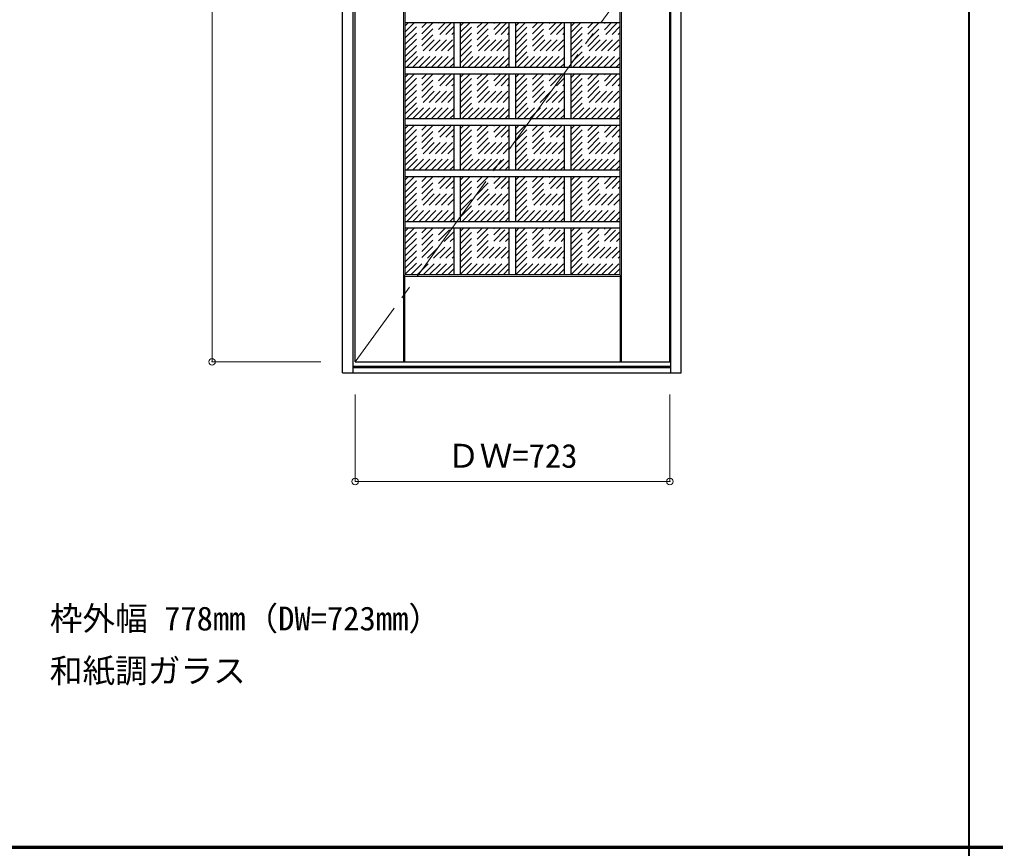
# Model space of a CAD drawing. Units: millimetres, scale not verified. Extents: x -6000 to 5700, y -4307 to 4175.
# Drawn here: x -3208 to -966, y 186 to 2091 of the extents above; entities that cross this region are included whole.
import ezdxf
from ezdxf.enums import TextEntityAlignment as Align

# ---------------------------------------------------------------- set-up
doc = ezdxf.new("R2010")
doc.units = ezdxf.units.MM
doc.header["$LTSCALE"] = 30
doc.header["$PDMODE"] = 32
doc.header["$PDSIZE"] = 15
doc.linetypes.add('CHAIN2', pattern=[12, 9, -1, 1, -1])
doc.linetypes.add('DASHED1', pattern=[1.8, 1.2, -0.6])
for name, color, linetype, lineweight in [('0-2_扉', 3, 'Continuous', 25), ('0-3_仕上げ', 3, 'Continuous', 25), ('0-4_枠', 3, 'Continuous', 25), ('0-7', 7, 'CHAIN2', 18), ('0-B_寸法', 7, 'Continuous', 9), ('0-C_ハッチ', 4, 'DASHED1', 9), ('F-1_枠', 6, 'Continuous', 40)]:
    doc.layers.add(name, color=color, linetype=linetype, lineweight=lineweight)
doc.layers.add('0-A_文字', color=7, linetype='Continuous')
doc.styles.add('ＭＳ ゴシック', font='')
doc.styles.get('ＭＳ ゴシック').set_extended_font_data('MS Gothic')

msp = doc.modelspace()

# ---------------------------------------------------------------- linework, layer by layer
at = {"layer": '0-2_扉'}
for p, q in [((-1713.8, 1304.25), (-1713.8, 3299.25)), ((-2436.8, 1304.25), (-1713.8, 1304.25))]:
    msp.add_line(p, q, dxfattribs=at)
msp.add_lwpolyline([(-2436.8, 1304.25), (-2436.8, 3299.25), (-1713.8, 3299.25)], dxfattribs=at)
at = {"layer": '0-3_仕上げ', "color": 7, "lineweight": 18}
for p, q in [((-1824.8, 1304.25), (-1824.8, 3299.25)), ((-2325.8, 1304.25), (-2325.8, 2250.25)), ((-2321.8, 1504.25), (-2324.3, 1501.75)), ((-1828.8, 1504.25), (-1826.3, 1501.75)), ((-2324.3, 1304.25), (-2324.3, 1501.75)), ((-2322.8, 1500.25), (-1827.8, 1500.25)), ((-1827.8, 1500.25), (-1826.3, 1501.75)), ((-1827.8, 1304.25), (-1827.8, 1500.25)), ((-1826.3, 1304.25), (-1826.3, 1501.75))]:
    msp.add_line(p, q, dxfattribs=at)
at = {"layer": '0-3_仕上げ'}
for p, q in [((-1828.8, 3149.25), (-1828.8, 1504.25)), ((-2321.8, 1504.25), (-2321.8, 2250.25)), ((-1828.8, 2083.25), (-2321.8, 2083.25)), ((-2209.8, 1980.25), (-2209.8, 2083.25)), ((-2194.8, 1980.25), (-2194.8, 2083.25)), ((-2082.8, 1980.25), (-2082.8, 2083.25)), ((-2067.8, 1980.25), (-2067.8, 2083.25)), ((-1955.8, 1980.25), (-1955.8, 2083.25)), ((-1940.8, 1980.25), (-1940.8, 2083.25)), ((-1828.8, 1980.25), (-2321.8, 1980.25)), ((-1828.8, 1965.25), (-2321.8, 1965.25)), ((-2209.8, 1862.25), (-2209.8, 1965.25)), ((-2194.8, 1862.25), (-2194.8, 1965.25)), ((-2082.8, 1862.25), (-2082.8, 1965.25)), ((-2067.8, 1862.25), (-2067.8, 1965.25)), ((-1955.8, 1862.25), (-1955.8, 1965.25)), ((-1940.8, 1862.25), (-1940.8, 1965.25)), ((-1828.8, 1862.25), (-2321.8, 1862.25)), ((-1828.8, 1847.25), (-2321.8, 1847.25)), ((-2209.8, 1744.25), (-2209.8, 1847.25)), ((-2194.8, 1744.25), (-2194.8, 1847.25)), ((-2082.8, 1744.25), (-2082.8, 1847.25)), ((-2067.8, 1744.25), (-2067.8, 1847.25)), ((-1955.8, 1744.25), (-1955.8, 1847.25)), ((-1940.8, 1744.25), (-1940.8, 1847.25)), ((-1828.8, 1744.25), (-2321.8, 1744.25)), ((-1828.8, 1729.25), (-2321.8, 1729.25)), ((-2209.8, 1626.25), (-2209.8, 1729.25)), ((-2194.8, 1626.25), (-2194.8, 1729.25)), ((-2082.8, 1626.25), (-2082.8, 1729.25)), ((-2067.8, 1626.25), (-2067.8, 1729.25)), ((-1955.8, 1626.25), (-1955.8, 1729.25)), ((-1940.8, 1626.25), (-1940.8, 1729.25)), ((-1828.8, 1626.25), (-2321.8, 1626.25)), ((-1828.8, 1611.25), (-2321.8, 1611.25)), ((-2209.8, 1504.25), (-2209.8, 1611.25)), ((-2194.8, 1504.25), (-2194.8, 1611.25)), ((-2082.8, 1504.25), (-2082.8, 1611.25)), ((-2067.8, 1504.25), (-2067.8, 1611.25)), ((-1955.8, 1504.25), (-1955.8, 1611.25)), ((-1940.8, 1504.25), (-1940.8, 1611.25)), ((-1828.8, 1504.25), (-2321.8, 1504.25))]:
    msp.add_line(p, q, dxfattribs=at)
at = {"layer": '0-3_仕上げ', "color": 7, "lineweight": 18}
msp.add_lwpolyline([(-2322.8, 1304.25), (-2322.8, 1500.25), (-2324.3, 1501.75)], dxfattribs=at)
at = {"layer": '0-4_枠'}
for p, q in [((-1687.8, 1279.25), (-1687.8, 3691.25)), ((-1711.8, 1279.25), (-1711.8, 3667.25)), ((-2465.8, 1279.25), (-1687.8, 1279.25)), ((-2441.8, 1294.25), (-1711.8, 1294.25)), ((-2441.8, 1291.25), (-1711.8, 1291.25))]:
    msp.add_line(p, q, dxfattribs=at)
for points in [[(-2465.8, 1279.25), (-2465.8, 3691.25), (-1687.8, 3691.25)], [(-2441.8, 1279.25), (-2441.8, 3667.25), (-1711.8, 3667.25)]]:
    msp.add_lwpolyline(points, dxfattribs=at)
at = {"layer": '0-7'}
msp.add_line((-1713.8, 2301.75), (-2436.8, 1304.25), dxfattribs=at)
at = {"layer": '0-B_寸法', "color": 4}
for p, q in [((-2765.8, 3299.25), (-2765.8, 1304.25)), ((-2765.8, 1304.25), (-2515.8, 1304.25)), ((-2436.8, 1029.25), (-2436.8, 1229.25)), ((-1713.8, 1029.25), (-1713.8, 1229.25)), ((-2436.8, 1029.25), (-1713.8, 1029.25))]:
    msp.add_line(p, q, dxfattribs=at)
at = {"layer": '0-B_寸法'}
for p in [(-2765.8, 1304.25), (-2436.8, 1029.25), (-1713.8, 1029.25)]:
    msp.add_point(p, dxfattribs=at)
at = {"layer": '0-C_ハッチ'}
for p, q in [((-2321.8, 1991.74), (-2230.29, 2083.25)), ((-2321.8, 2005.88), (-2244.43, 2083.25)), ((-2321.8, 2020.02), (-2258.57, 2083.25)), ((-2321.8, 2034.17), (-2272.72, 2083.25)), ((-2321.8, 2048.31), (-2286.86, 2083.25)), ((-2321.8, 2062.45), (-2301, 2083.25)), ((-2321.8, 2076.59), (-2315.14, 2083.25)), ((-2319.15, 1980.25), (-2216.15, 2083.25)), ((-2305.01, 1980.25), (-2209.8, 2075.46)), ((-2194.8, 1991.46), (-2103.01, 2083.25)), ((-2194.8, 2005.6), (-2117.15, 2083.25)), ((-2194.8, 2019.75), (-2131.3, 2083.25)), ((-2194.8, 2033.89), (-2145.44, 2083.25)), ((-2194.8, 2048.03), (-2159.58, 2083.25)), ((-2194.8, 2062.17), (-2173.72, 2083.25)), ((-2194.8, 2076.31), (-2187.86, 2083.25)), ((-2191.87, 1980.25), (-2088.87, 2083.25)), ((-2177.73, 1980.25), (-2082.8, 2075.18)), ((-2067.8, 1991.18), (-1975.73, 2083.25)), ((-2067.8, 2005.32), (-1989.87, 2083.25)), ((-2067.8, 2019.47), (-2004.02, 2083.25)), ((-2067.8, 2033.61), (-2018.16, 2083.25)), ((-2067.8, 2047.75), (-2032.3, 2083.25)), ((-2067.8, 2061.89), (-2046.44, 2083.25)), ((-2067.8, 2076.03), (-2060.58, 2083.25)), ((-2064.59, 1980.25), (-1961.59, 2083.25)), ((-2050.45, 1980.25), (-1955.8, 2074.9)), ((-1940.8, 1990.9), (-1848.45, 2083.25)), ((-1940.8, 2005.04), (-1862.59, 2083.25)), ((-1940.8, 2019.19), (-1876.74, 2083.25)), ((-1940.8, 2033.33), (-1890.88, 2083.25)), ((-1940.8, 2047.47), (-1905.02, 2083.25)), ((-1940.8, 2061.61), (-1919.16, 2083.25)), ((-1940.8, 2075.76), (-1933.31, 2083.25)), ((-1937.31, 1980.25), (-1834.31, 2083.25)), ((-1923.17, 1980.25), (-1828.8, 2074.62)), ((-2290.86, 1980.25), (-2209.8, 2061.31)), ((-2276.72, 1980.25), (-2209.8, 2047.17)), ((-2163.58, 1980.25), (-2082.8, 2061.03)), ((-2149.44, 1980.25), (-2082.8, 2046.89)), ((-2036.31, 1980.25), (-1955.8, 2060.76)), ((-2022.16, 1980.25), (-1955.8, 2046.61)), ((-1909.03, 1980.25), (-1828.8, 2060.48)), ((-1894.88, 1980.25), (-1828.8, 2046.33)), ((-2262.58, 1980.25), (-2209.8, 2033.03)), ((-2248.44, 1980.25), (-2209.8, 2018.89)), ((-2135.3, 1980.25), (-2082.8, 2032.75)), ((-2121.16, 1980.25), (-2082.8, 2018.61)), ((-2008.02, 1980.25), (-1955.8, 2032.47)), ((-1993.88, 1980.25), (-1955.8, 2018.33)), ((-1880.74, 1980.25), (-1828.8, 2032.19)), ((-1866.6, 1980.25), (-1828.8, 2018.05)), ((-2234.3, 1980.25), (-2209.8, 2004.75)), ((-2107.02, 1980.25), (-2082.8, 2004.47)), ((-1979.74, 1980.25), (-1955.8, 2004.19)), ((-1852.46, 1980.25), (-1828.8, 2003.91)), ((-2220.15, 1980.25), (-2209.8, 1990.6)), ((-2092.87, 1980.25), (-2082.8, 1990.32)), ((-1965.59, 1980.25), (-1955.8, 1990.04)), ((-1838.32, 1980.25), (-1828.8, 1989.77)), ((-2321.8, 1873.74), (-2230.29, 1965.25)), ((-2321.8, 1887.88), (-2244.43, 1965.25)), ((-2321.8, 1902.02), (-2258.57, 1965.25)), ((-2321.8, 1916.17), (-2272.72, 1965.25)), ((-2321.8, 1930.31), (-2286.86, 1965.25)), ((-2321.8, 1944.45), (-2301, 1965.25)), ((-2321.8, 1958.59), (-2315.14, 1965.25)), ((-2319.15, 1862.25), (-2216.15, 1965.25)), ((-2305.01, 1862.25), (-2209.8, 1957.46)), ((-2194.8, 1873.46), (-2103.01, 1965.25)), ((-2194.8, 1887.6), (-2117.15, 1965.25)), ((-2194.8, 1901.75), (-2131.3, 1965.25)), ((-2194.8, 1915.89), (-2145.44, 1965.25)), ((-2194.8, 1930.03), (-2159.58, 1965.25)), ((-2194.8, 1944.17), (-2173.72, 1965.25)), ((-2194.8, 1958.31), (-2187.86, 1965.25)), ((-2191.87, 1862.25), (-2088.87, 1965.25)), ((-2177.73, 1862.25), (-2082.8, 1957.18)), ((-2067.8, 1873.18), (-1975.73, 1965.25)), ((-2067.8, 1887.32), (-1989.87, 1965.25)), ((-2067.8, 1901.47), (-2004.02, 1965.25)), ((-2067.8, 1915.61), (-2018.16, 1965.25)), ((-2067.8, 1929.75), (-2032.3, 1965.25)), ((-2067.8, 1943.89), (-2046.44, 1965.25)), ((-2067.8, 1958.03), (-2060.58, 1965.25)), ((-2064.59, 1862.25), (-1961.59, 1965.25)), ((-2050.45, 1862.25), (-1955.8, 1956.9)), ((-1940.8, 1872.9), (-1848.45, 1965.25)), ((-1940.8, 1887.04), (-1862.59, 1965.25)), ((-1940.8, 1901.19), (-1876.74, 1965.25)), ((-1940.8, 1915.33), (-1890.88, 1965.25)), ((-1940.8, 1929.47), (-1905.02, 1965.25)), ((-1940.8, 1943.61), (-1919.16, 1965.25)), ((-1940.8, 1957.76), (-1933.31, 1965.25)), ((-1937.31, 1862.25), (-1834.31, 1965.25)), ((-1923.17, 1862.25), (-1828.8, 1956.62)), ((-2290.86, 1862.25), (-2209.8, 1943.31)), ((-2276.72, 1862.25), (-2209.8, 1929.17)), ((-2163.58, 1862.25), (-2082.8, 1943.03)), ((-2149.44, 1862.25), (-2082.8, 1928.89)), ((-2036.31, 1862.25), (-1955.8, 1942.76)), ((-2022.16, 1862.25), (-1955.8, 1928.61)), ((-1909.03, 1862.25), (-1828.8, 1942.48)), ((-1894.88, 1862.25), (-1828.8, 1928.33)), ((-2262.58, 1862.25), (-2209.8, 1915.03)), ((-2135.3, 1862.25), (-2082.8, 1914.75)), ((-2008.02, 1862.25), (-1955.8, 1914.47)), ((-1880.74, 1862.25), (-1828.8, 1914.19)), ((-2248.44, 1862.25), (-2209.8, 1900.89)), ((-2234.3, 1862.25), (-2209.8, 1886.75)), ((-2121.16, 1862.25), (-2082.8, 1900.61)), ((-2107.02, 1862.25), (-2082.8, 1886.47)), ((-1993.88, 1862.25), (-1955.8, 1900.33)), ((-1979.74, 1862.25), (-1955.8, 1886.19)), ((-1866.6, 1862.25), (-1828.8, 1900.05)), ((-1852.46, 1862.25), (-1828.8, 1885.91)), ((-2220.15, 1862.25), (-2209.8, 1872.6)), ((-2092.87, 1862.25), (-2082.8, 1872.32)), ((-1965.59, 1862.25), (-1955.8, 1872.04)), ((-1838.32, 1862.25), (-1828.8, 1871.77)), ((-2321.8, 1755.74), (-2230.29, 1847.25)), ((-2321.8, 1769.88), (-2244.43, 1847.25)), ((-2321.8, 1784.02), (-2258.57, 1847.25)), ((-2321.8, 1798.17), (-2272.72, 1847.25)), ((-2321.8, 1812.31), (-2286.86, 1847.25)), ((-2321.8, 1826.45), (-2301, 1847.25)), ((-2321.8, 1840.59), (-2315.14, 1847.25)), ((-2319.15, 1744.25), (-2216.15, 1847.25)), ((-2305.01, 1744.25), (-2209.8, 1839.46)), ((-2194.8, 1755.46), (-2103.01, 1847.25)), ((-2194.8, 1769.6), (-2117.15, 1847.25)), ((-2194.8, 1783.75), (-2131.3, 1847.25)), ((-2194.8, 1797.89), (-2145.44, 1847.25)), ((-2194.8, 1812.03), (-2159.58, 1847.25)), ((-2194.8, 1826.17), (-2173.72, 1847.25)), ((-2194.8, 1840.31), (-2187.86, 1847.25)), ((-2191.87, 1744.25), (-2088.87, 1847.25)), ((-2177.73, 1744.25), (-2082.8, 1839.18)), ((-2067.8, 1755.18), (-1975.73, 1847.25)), ((-2067.8, 1769.32), (-1989.87, 1847.25)), ((-2067.8, 1783.47), (-2004.02, 1847.25)), ((-2067.8, 1797.61), (-2018.16, 1847.25)), ((-2067.8, 1811.75), (-2032.3, 1847.25)), ((-2067.8, 1825.89), (-2046.44, 1847.25)), ((-2067.8, 1840.03), (-2060.58, 1847.25)), ((-2064.59, 1744.25), (-1961.59, 1847.25)), ((-2050.45, 1744.25), (-1955.8, 1838.9)), ((-1940.8, 1754.9), (-1848.45, 1847.25)), ((-1940.8, 1769.04), (-1862.59, 1847.25)), ((-1940.8, 1783.19), (-1876.74, 1847.25)), ((-1940.8, 1797.33), (-1890.88, 1847.25)), ((-1940.8, 1811.47), (-1905.02, 1847.25)), ((-1940.8, 1825.61), (-1919.16, 1847.25)), ((-1940.8, 1839.76), (-1933.31, 1847.25)), ((-1937.31, 1744.25), (-1834.31, 1847.25)), ((-2290.86, 1744.25), (-2209.8, 1825.31)), ((-2163.58, 1744.25), (-2082.8, 1825.03)), ((-2036.31, 1744.25), (-1955.8, 1824.76)), ((-1923.17, 1744.25), (-1828.8, 1838.62)), ((-1909.03, 1744.25), (-1828.8, 1824.48)), ((-2276.72, 1744.25), (-2209.8, 1811.17)), ((-2262.58, 1744.25), (-2209.8, 1797.03)), ((-2149.44, 1744.25), (-2082.8, 1810.89)), ((-2135.3, 1744.25), (-2082.8, 1796.75)), ((-2022.16, 1744.25), (-1955.8, 1810.61)), ((-2008.02, 1744.25), (-1955.8, 1796.47)), ((-1894.88, 1744.25), (-1828.8, 1810.33)), ((-1880.74, 1744.25), (-1828.8, 1796.19)), ((-2248.44, 1744.25), (-2209.8, 1782.89)), ((-2121.16, 1744.25), (-2082.8, 1782.61)), ((-1993.88, 1744.25), (-1955.8, 1782.33)), ((-1866.6, 1744.25), (-1828.8, 1782.05)), ((-2234.3, 1744.25), (-2209.8, 1768.75)), ((-2220.15, 1744.25), (-2209.8, 1754.6)), ((-2107.02, 1744.25), (-2082.8, 1768.47)), ((-2092.87, 1744.25), (-2082.8, 1754.32)), ((-1979.74, 1744.25), (-1955.8, 1768.19)), ((-1965.59, 1744.25), (-1955.8, 1754.04)), ((-1852.46, 1744.25), (-1828.8, 1767.91)), ((-1838.32, 1744.25), (-1828.8, 1753.77)), ((-2321.8, 1637.74), (-2230.29, 1729.25)), ((-2321.8, 1651.88), (-2244.43, 1729.25)), ((-2321.8, 1666.02), (-2258.57, 1729.25)), ((-2321.8, 1680.17), (-2272.72, 1729.25)), ((-2321.8, 1694.31), (-2286.86, 1729.25)), ((-2321.8, 1708.45), (-2301, 1729.25)), ((-2321.8, 1722.59), (-2315.14, 1729.25)), ((-2319.15, 1626.25), (-2216.15, 1729.25)), ((-2194.8, 1637.46), (-2103.01, 1729.25)), ((-2194.8, 1651.6), (-2117.15, 1729.25)), ((-2194.8, 1665.75), (-2131.3, 1729.25)), ((-2194.8, 1679.89), (-2145.44, 1729.25)), ((-2194.8, 1694.03), (-2159.58, 1729.25)), ((-2194.8, 1708.17), (-2173.72, 1729.25)), ((-2194.8, 1722.31), (-2187.86, 1729.25)), ((-2191.87, 1626.25), (-2088.87, 1729.25)), ((-2067.8, 1637.18), (-1975.73, 1729.25)), ((-2067.8, 1651.32), (-1989.87, 1729.25)), ((-2067.8, 1665.47), (-2004.02, 1729.25)), ((-2067.8, 1679.61), (-2018.16, 1729.25)), ((-2067.8, 1693.75), (-2032.3, 1729.25)), ((-2067.8, 1707.89), (-2046.44, 1729.25)), ((-2067.8, 1722.03), (-2060.58, 1729.25)), ((-2064.59, 1626.25), (-1961.59, 1729.25)), ((-1940.8, 1636.9), (-1848.45, 1729.25)), ((-1940.8, 1651.04), (-1862.59, 1729.25)), ((-1940.8, 1665.19), (-1876.74, 1729.25)), ((-1940.8, 1679.33), (-1890.88, 1729.25)), ((-1940.8, 1693.47), (-1905.02, 1729.25)), ((-1940.8, 1707.61), (-1919.16, 1729.25)), ((-1940.8, 1721.76), (-1933.31, 1729.25)), ((-1937.31, 1626.25), (-1834.31, 1729.25)), ((-2305.01, 1626.25), (-2209.8, 1721.46)), ((-2290.86, 1626.25), (-2209.8, 1707.31)), ((-2177.73, 1626.25), (-2082.8, 1721.18)), ((-2163.58, 1626.25), (-2082.8, 1707.03)), ((-2050.45, 1626.25), (-1955.8, 1720.9)), ((-2036.31, 1626.25), (-1955.8, 1706.76)), ((-1923.17, 1626.25), (-1828.8, 1720.62)), ((-1909.03, 1626.25), (-1828.8, 1706.48)), ((-2276.72, 1626.25), (-2209.8, 1693.17)), ((-2149.44, 1626.25), (-2082.8, 1692.89)), ((-2022.16, 1626.25), (-1955.8, 1692.61)), ((-1894.88, 1626.25), (-1828.8, 1692.33)), ((-2262.58, 1626.25), (-2209.8, 1679.03)), ((-2248.44, 1626.25), (-2209.8, 1664.89)), ((-2135.3, 1626.25), (-2082.8, 1678.75)), ((-2121.16, 1626.25), (-2082.8, 1664.61)), ((-2008.02, 1626.25), (-1955.8, 1678.47)), ((-1993.88, 1626.25), (-1955.8, 1664.33)), ((-1880.74, 1626.25), (-1828.8, 1678.19)), ((-1866.6, 1626.25), (-1828.8, 1664.05)), ((-2234.3, 1626.25), (-2209.8, 1650.75)), ((-2107.02, 1626.25), (-2082.8, 1650.47)), ((-1979.74, 1626.25), (-1955.8, 1650.19)), ((-1852.46, 1626.25), (-1828.8, 1649.91)), ((-2220.15, 1626.25), (-2209.8, 1636.6)), ((-2092.87, 1626.25), (-2082.8, 1636.32)), ((-1965.59, 1626.25), (-1955.8, 1636.04)), ((-1838.32, 1626.25), (-1828.8, 1635.77)), ((-2321.8, 1505.6), (-2216.15, 1611.25)), ((-2321.8, 1519.74), (-2230.29, 1611.25)), ((-2321.8, 1533.88), (-2244.43, 1611.25)), ((-2321.8, 1548.02), (-2258.57, 1611.25)), ((-2321.8, 1562.17), (-2272.72, 1611.25)), ((-2321.8, 1576.31), (-2286.86, 1611.25)), ((-2321.8, 1590.45), (-2301, 1611.25)), ((-2321.8, 1604.59), (-2315.14, 1611.25)), ((-2309.01, 1504.25), (-2209.8, 1603.46)), ((-2194.8, 1505.32), (-2088.87, 1611.25)), ((-2194.8, 1519.46), (-2103.01, 1611.25)), ((-2194.8, 1533.6), (-2117.15, 1611.25)), ((-2194.8, 1547.75), (-2131.3, 1611.25)), ((-2194.8, 1561.89), (-2145.44, 1611.25)), ((-2194.8, 1576.03), (-2159.58, 1611.25)), ((-2194.8, 1590.17), (-2173.72, 1611.25)), ((-2194.8, 1604.31), (-2187.86, 1611.25)), ((-2181.73, 1504.25), (-2082.8, 1603.18)), ((-2067.8, 1505.04), (-1961.59, 1611.25)), ((-2067.8, 1519.18), (-1975.73, 1611.25)), ((-2067.8, 1533.32), (-1989.87, 1611.25)), ((-2067.8, 1547.47), (-2004.02, 1611.25)), ((-2067.8, 1561.61), (-2018.16, 1611.25)), ((-2067.8, 1575.75), (-2032.3, 1611.25)), ((-2067.8, 1589.89), (-2046.44, 1611.25)), ((-2067.8, 1604.03), (-2060.58, 1611.25)), ((-2054.45, 1504.25), (-1955.8, 1602.9)), ((-1940.8, 1504.76), (-1834.31, 1611.25)), ((-1940.8, 1518.9), (-1848.45, 1611.25)), ((-1940.8, 1533.04), (-1862.59, 1611.25)), ((-1940.8, 1547.19), (-1876.74, 1611.25)), ((-1940.8, 1561.33), (-1890.88, 1611.25)), ((-1940.8, 1575.47), (-1905.02, 1611.25)), ((-1940.8, 1589.61), (-1919.16, 1611.25)), ((-1940.8, 1603.76), (-1933.31, 1611.25)), ((-1927.17, 1504.25), (-1828.8, 1602.62)), ((-2294.86, 1504.25), (-2209.8, 1589.31)), ((-2280.72, 1504.25), (-2209.8, 1575.17)), ((-2167.58, 1504.25), (-2082.8, 1589.03)), ((-2153.44, 1504.25), (-2082.8, 1574.89)), ((-2040.31, 1504.25), (-1955.8, 1588.76)), ((-2026.16, 1504.25), (-1955.8, 1574.61)), ((-1913.03, 1504.25), (-1828.8, 1588.48)), ((-1898.88, 1504.25), (-1828.8, 1574.33)), ((-2266.58, 1504.25), (-2209.8, 1561.03)), ((-2139.3, 1504.25), (-2082.8, 1560.75)), ((-2012.02, 1504.25), (-1955.8, 1560.47)), ((-1884.74, 1504.25), (-1828.8, 1560.19)), ((-2252.44, 1504.25), (-2209.8, 1546.89)), ((-2238.3, 1504.25), (-2209.8, 1532.75)), ((-2125.16, 1504.25), (-2082.8, 1546.61)), ((-2111.02, 1504.25), (-2082.8, 1532.47)), ((-1997.88, 1504.25), (-1955.8, 1546.33)), ((-1983.74, 1504.25), (-1955.8, 1532.19)), ((-1870.6, 1504.25), (-1828.8, 1546.05)), ((-1856.46, 1504.25), (-1828.8, 1531.91)), ((-2224.15, 1504.25), (-2209.8, 1518.6)), ((-2210.01, 1504.25), (-2209.8, 1504.46)), ((-2096.87, 1504.25), (-2082.8, 1518.32)), ((-1969.59, 1504.25), (-1955.8, 1518.04)), ((-1842.32, 1504.25), (-1828.8, 1517.77))]:
    msp.add_line(p, q, dxfattribs=at)
at = {"layer": 'F-1_枠'}
for p, q in [((-1026.8, 4175), (-1026.8, -3790)), ((-6000, 190.5), (5700, 190.5)), ((-6000, 187.5), (5700, 187.5))]:
    msp.add_line(p, q, dxfattribs=at)

# ---------------------------------------------------------------- texts
at = {"layer": '0-A_文字', "style": 'ＭＳ ゴシック'}
for s, p in [('枠外幅 778mm（DW=723mm）', (-3138.4, 670.5)), ('和紙調ガラス', (-3138.4, 550.5))]:
    msp.add_text(s, height=54.99, dxfattribs=at).set_placement(p, align=Align.BOTTOM_LEFT)
at = {"layer": '0-B_寸法', "style": 'ＭＳ ゴシック'}
msp.add_text('ＤＷ=723', height=54.99, dxfattribs=at).set_placement((-2225.8, 1044.25), align=Align.BOTTOM_LEFT)

doc.saveas('drawing.dxf')
